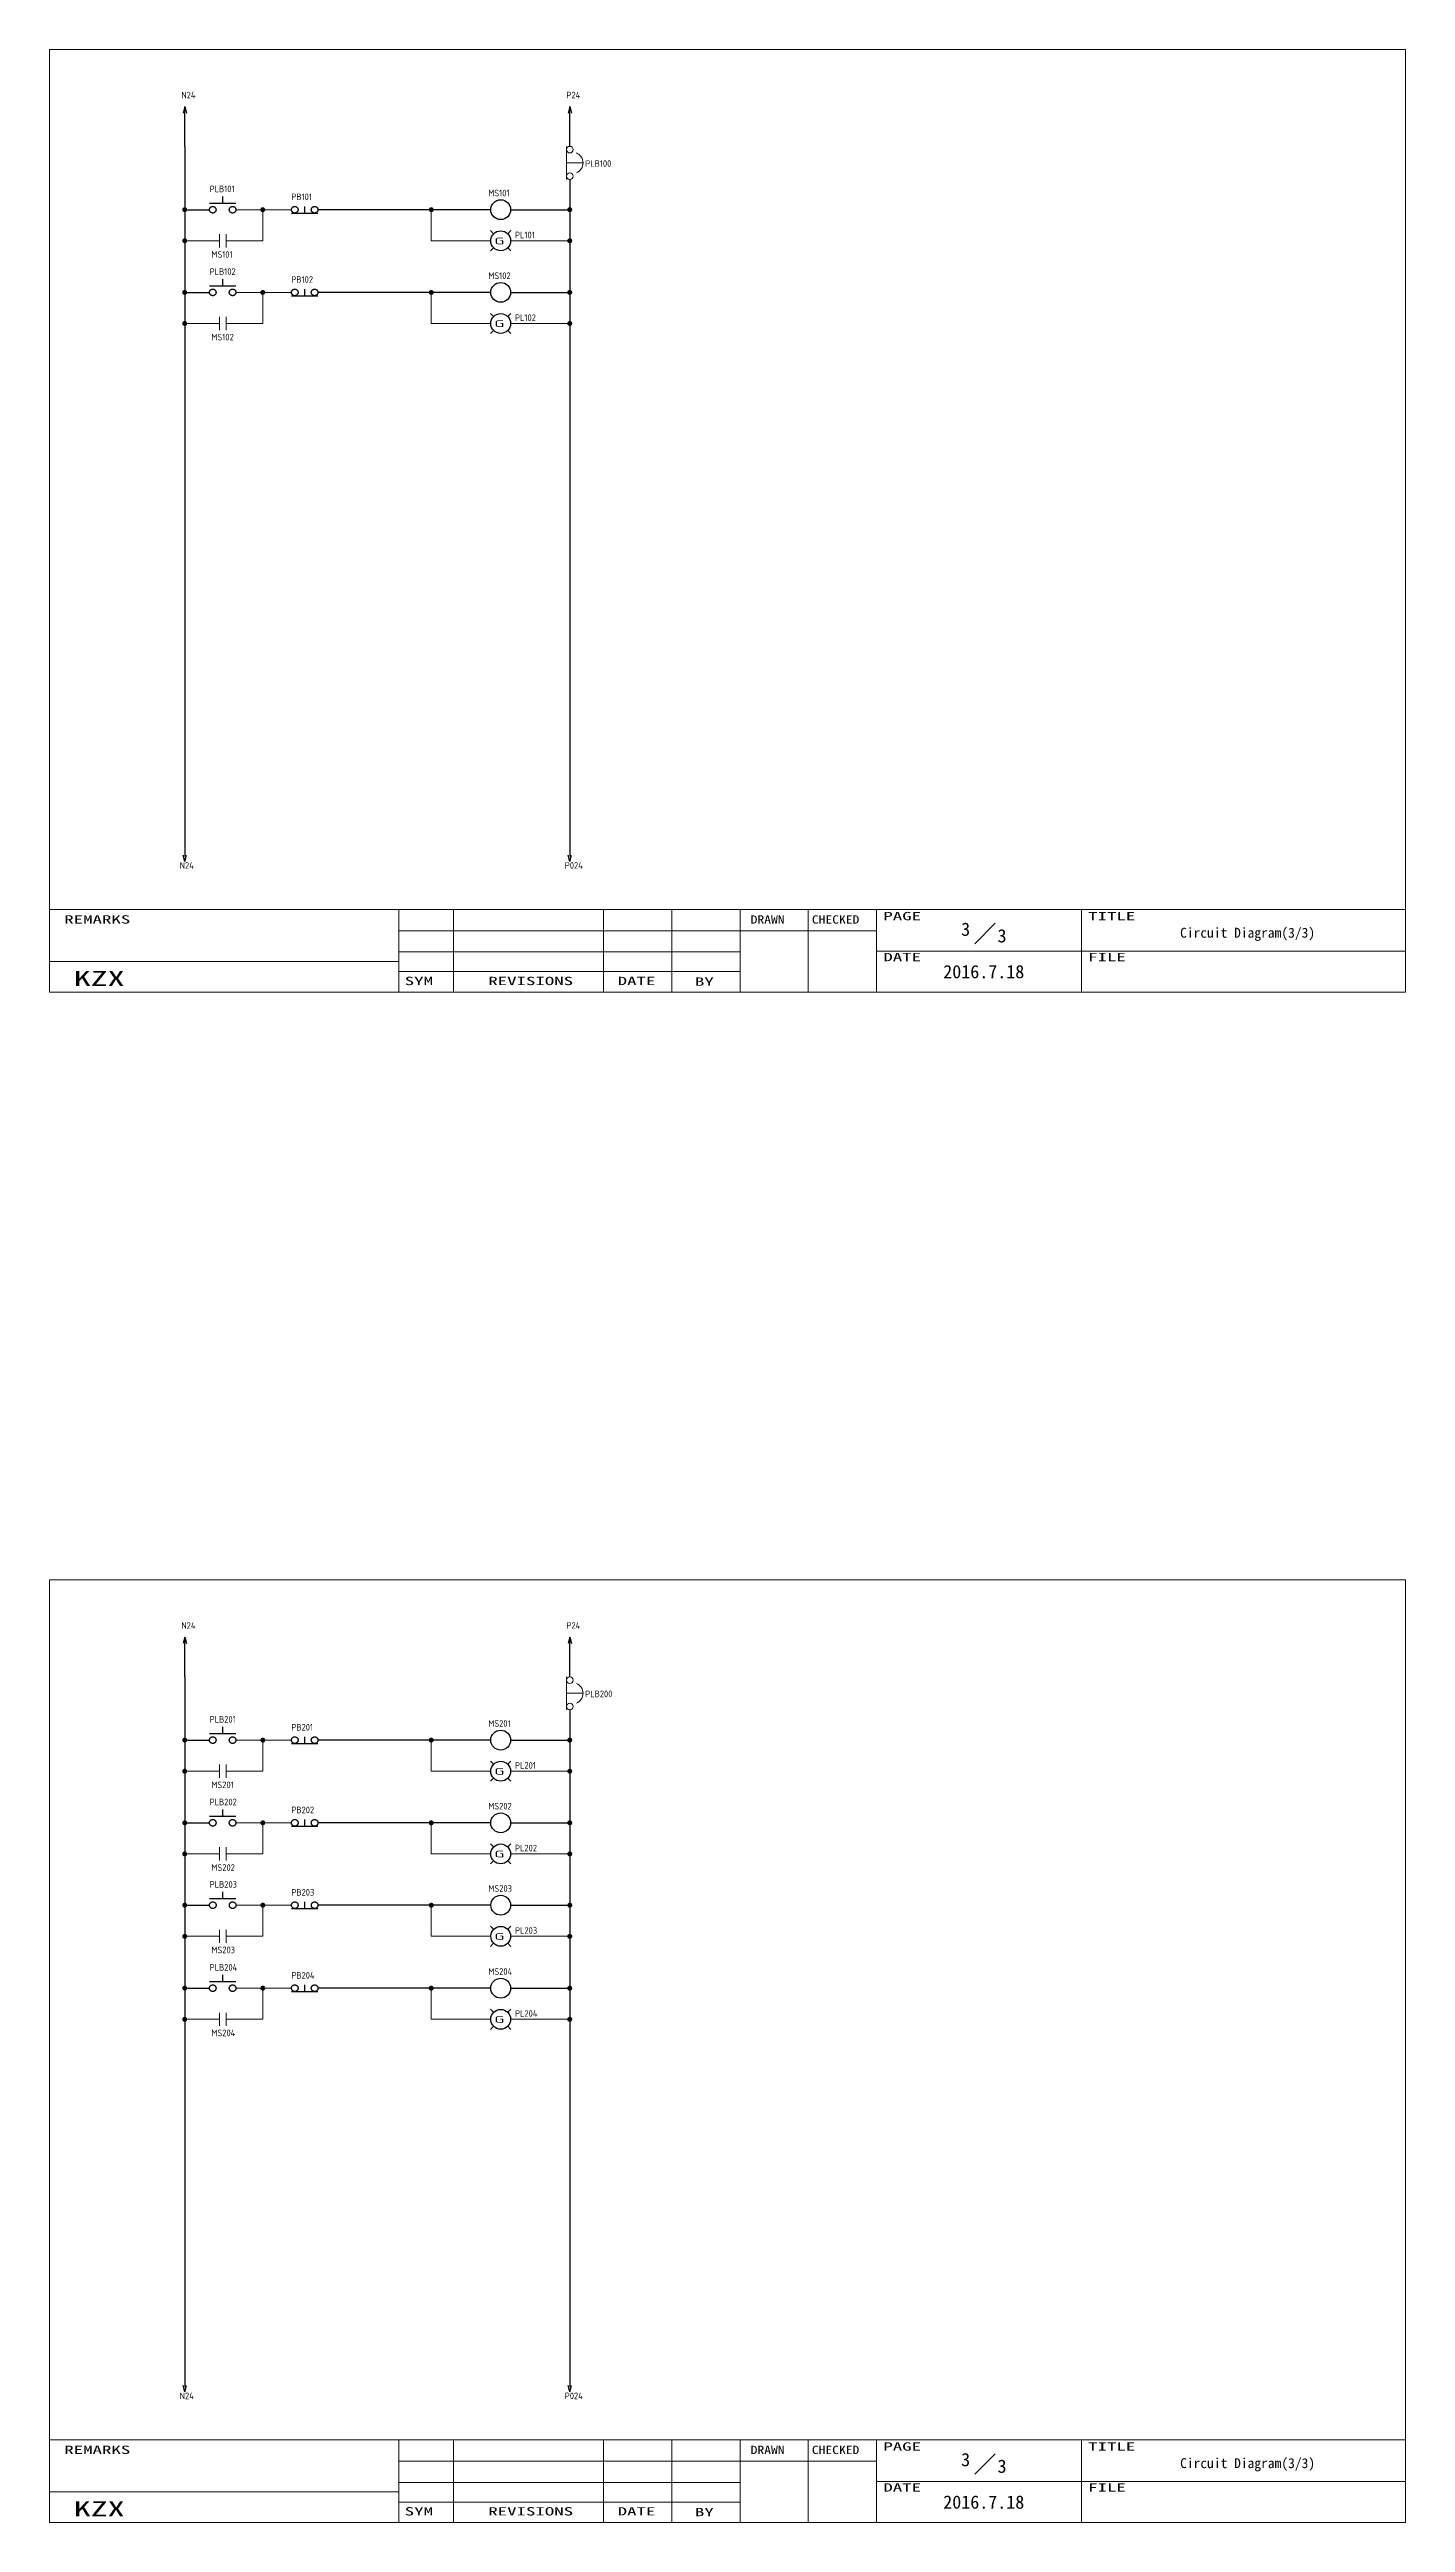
# Model space of a CAD drawing. Extents: x -176 to 1279, y -463 to 285.
# Drawn here: x 869 to 1279, y -463 to 285 of the extents above; entities that cross this region are included whole.
import ezdxf
from ezdxf.enums import TextEntityAlignment as Align

# ---------------------------------------------------------------- set-up
doc = ezdxf.new("R2010")
doc.units = 0
doc.header["$LTSCALE"] = 0.3
doc.header["$MEASUREMENT"] = 0
doc.linetypes.add('実線', pattern=[20001, 20000, -1])
doc.layers.get('0').update_dxf_attribs({"linetype": '実線'})
for name, color, linetype, lineweight in [('01図枠', 5, 'CONTINUOUS', 9), ('02接続図', 7, 'CONTINUOUS', 5), ('10外形', 7, 'CONTINUOUS', 9)]:
    doc.layers.add(name, color=color, linetype=linetype, lineweight=lineweight)
doc.layers.add('BLOCK', color=7, linetype='CONTINUOUS')
doc.layers.add('図形１', color=7, linetype='実線')
doc.styles.get("Standard").update_dxf_attribs({"font": 'ISOCP.shx', "height": 4, "bigfont": 'extfont.shx'})
doc.styles.add('電気標準', font='ISOCP.shx', dxfattribs={"height": 2.5, "bigfont": 'extfont.shx'})
doc.styles.add('ＭＳＰゴシック', font='')
doc.styles.get('ＭＳＰゴシック').set_extended_font_data('SimSun')

# ---------------------------------------------------------------- blocks, each defined once
blk = doc.blocks.new('矢印（右向）')
at = {"layer": 'BLOCK'}
for q in [(-1.93, 0.52), (-1.93, -0.52)]:
    blk.add_line((0, 0), q, dxfattribs=at)

msp = doc.modelspace()

# ---------------------------------------------------------------- linework, layer by layer
for p, q in [((909.89, 255.55), (909.89, 267.55)), ((1026.29, 255.55), (1026.29, 267.55)), ((921.36, 238.39), (921.36, 240.39)), ((917.36, 238.39), (925.36, 238.39)), ((942.16, 235.39), (950.16, 235.39)), ((946.16, 235.39), (946.16, 237.39)), ((1002.42, 236.39), (950.16, 236.39)), ((1008.42, 236.39), (1026.29, 236.39)), ((917.36, 213.39), (925.36, 213.39)), ((921.36, 213.39), (921.36, 215.39)), ((942.16, 210.39), (950.16, 210.39)), ((946.16, 210.39), (946.16, 212.39)), ((1002.42, 211.39), (950.16, 211.39)), ((1008.42, 211.39), (1026.29, 211.39)), ((909.89, -207.14), (909.89, -195.14)), ((1026.29, -207.14), (1026.29, -195.14)), ((917.36, -224.3), (925.36, -224.3)), ((921.36, -224.3), (921.36, -222.3)), ((942.16, -227.3), (950.16, -227.3)), ((946.16, -227.3), (946.16, -225.3)), ((1002.42, -226.3), (950.16, -226.3)), ((1008.42, -226.3), (1026.29, -226.3)), ((917.36, -249.3), (925.36, -249.3)), ((921.36, -249.3), (921.36, -247.3)), ((942.16, -252.3), (950.16, -252.3)), ((946.16, -252.3), (946.16, -250.3)), ((1002.42, -251.3), (950.16, -251.3)), ((1008.42, -251.3), (1026.29, -251.3)), ((917.37, -274.21), (925.37, -274.21)), ((921.37, -274.21), (921.37, -272.21)), ((946.17, -277.21), (946.17, -275.21)), ((1002.43, -276.21), (950.17, -276.21)), ((1008.43, -276.21), (1026.31, -276.21)), ((942.17, -277.21), (950.17, -277.21)), ((921.36, -299.3), (921.36, -297.3)), ((917.36, -299.3), (925.36, -299.3)), ((942.16, -302.3), (950.16, -302.3)), ((946.16, -302.3), (946.16, -300.3)), ((1002.42, -301.3), (950.16, -301.3)), ((1008.42, -301.3), (1026.29, -301.3))]:
    msp.add_line(p, q)
for centre in [(918.36, 236.39), (924.36, 236.39), (943.16, 236.39), (949.16, 236.39), (918.36, 211.39), (924.36, 211.39), (943.16, 211.39), (949.16, 211.39), (918.36, -226.3), (924.36, -226.3), (943.16, -226.3), (949.16, -226.3), (918.36, -251.3), (924.36, -251.3), (943.16, -251.3), (949.16, -251.3), (918.37, -276.21), (924.37, -276.21), (943.17, -276.21), (949.17, -276.21), (918.36, -301.3), (924.36, -301.3), (943.16, -301.3), (949.16, -301.3)]:
    msp.add_circle(centre, 1)
at = {"layer": '01図枠', "linetype": 'Continuous', "lineweight": 5}
for p, q in [((868.99, -0.16), (868.99, 284.84)), ((868.99, 284.84), (1278.99, 284.84)), ((1278.99, 284.84), (1278.99, -0.16)), ((868.99, 24.84), (1278.99, 24.84)), ((974.6, 24.84), (974.6, -0.16)), ((991.11, 24.84), (991.11, -0.16)), ((1036.51, 24.84), (1036.51, -0.16)), ((1057.14, 24.84), (1057.14, -0.16)), ((1077.78, 24.84), (1077.78, -0.16)), ((1098.42, -0.16), (1098.42, 24.84)), ((1119.06, 24.84), (1119.06, -0.16)), ((1180.97, -0.16), (1180.97, 24.84)), ((974.6, 18.41), (1077.78, 18.41)), ((1077.78, 18.41), (1119.06, 18.41)), ((1154.91, 20.65), (1148.72, 14.46)), ((974.6, 9.13), (868.99, 9.13)), ((974.6, 11.99), (1077.78, 11.99)), ((1119.06, 12.22), (1278.99, 12.22)), ((974.6, 6.03), (1077.78, 6.03)), ((1278.99, -0.16), (868.99, -0.16)), ((868.99, -462.84), (868.99, -177.84)), ((868.99, -177.84), (1278.99, -177.84)), ((1278.99, -177.84), (1278.99, -462.84)), ((868.99, -437.84), (1278.99, -437.84)), ((974.6, -437.84), (974.6, -462.84)), ((991.11, -437.84), (991.11, -462.84)), ((1036.51, -437.84), (1036.51, -462.84)), ((1057.14, -437.84), (1057.14, -462.84)), ((1077.78, -437.84), (1077.78, -462.84)), ((1098.42, -462.84), (1098.42, -437.84)), ((1119.06, -437.84), (1119.06, -462.84)), ((1180.97, -462.84), (1180.97, -437.84)), ((974.6, -444.27), (1077.78, -444.27)), ((1077.78, -444.27), (1119.06, -444.27)), ((1154.91, -442.04), (1148.72, -448.23)), ((974.6, -453.56), (868.99, -453.56)), ((974.6, -450.7), (1077.78, -450.7)), ((1119.06, -450.46), (1278.99, -450.46)), ((1278.99, -462.84), (868.99, -462.84)), ((974.6, -456.65), (1077.78, -456.65))]:
    msp.add_line(p, q, dxfattribs=at)
at = {"layer": '02接続図'}
for p, q in [((1025.32, 255.55), (1025.32, 245.55)), ((1030.32, 250.55), (1025.32, 250.55)), ((1025.32, -207.14), (1025.32, -217.14)), ((1030.32, -212.14), (1025.32, -212.14))]:
    msp.add_line(p, q, dxfattribs=at)
at = {"layer": '02接続図', "linetype": 'Continuous'}
for p, q in [((920.41, 224.99), (920.41, 228.99)), ((922.41, 224.99), (922.41, 228.99)), ((920.41, 199.99), (920.41, 203.99)), ((922.41, 199.99), (922.41, 203.99)), ((920.41, -237.7), (920.41, -233.7)), ((922.41, -237.7), (922.41, -233.7)), ((920.41, -262.7), (920.41, -258.7)), ((922.41, -262.7), (922.41, -258.7)), ((920.42, -287.61), (920.42, -283.61)), ((922.42, -287.61), (922.42, -283.61)), ((920.41, -312.7), (920.41, -308.7)), ((922.41, -312.7), (922.41, -308.7))]:
    msp.add_line(p, q, dxfattribs=at)
at = {"layer": '02接続図'}
for centre in [(1026.29, 254.55), (1026.29, 246.55), (1026.29, -208.14), (1026.29, -216.14)]:
    msp.add_circle(centre, 1, dxfattribs=at)
for centre in [(1027.07, 250.55), (1027.07, -212.14)]:
    msp.add_arc(centre, 3.25, 292.61986, 67.38014, dxfattribs=at)
at = {"layer": '10外形'}
for p, q in [((925.36, 236.39), (942.16, 236.39)), ((933.49, 226.99), (933.49, 236.39)), ((984.42, 226.99), (984.42, 236.39)), ((920.41, 226.99), (909.89, 226.99)), ((922.41, 226.99), (933.49, 226.99)), ((1002.42, 226.99), (984.42, 226.99)), ((1008.42, 226.99), (1026.29, 226.99)), ((925.36, 211.39), (942.16, 211.39)), ((933.49, 201.99), (933.49, 211.39)), ((984.42, 201.99), (984.42, 211.39)), ((920.41, 201.99), (909.89, 201.99)), ((922.41, 201.99), (933.49, 201.99)), ((1002.42, 201.99), (984.42, 201.99)), ((1008.42, 201.99), (1026.29, 201.99)), ((925.36, -226.3), (942.16, -226.3)), ((933.49, -235.7), (933.49, -226.3)), ((984.42, -235.7), (984.42, -226.3)), ((920.41, -235.7), (909.89, -235.7)), ((922.41, -235.7), (933.49, -235.7)), ((1002.42, -235.7), (984.42, -235.7)), ((1008.42, -235.7), (1026.29, -235.7)), ((925.36, -251.3), (942.16, -251.3)), ((933.49, -260.7), (933.49, -251.3)), ((984.42, -260.7), (984.42, -251.3)), ((920.41, -260.7), (909.89, -260.7)), ((922.41, -260.7), (933.49, -260.7)), ((1002.42, -260.7), (984.42, -260.7)), ((1008.42, -260.7), (1026.29, -260.7)), ((925.37, -276.21), (942.17, -276.21)), ((933.5, -285.61), (933.5, -276.21)), ((984.43, -285.61), (984.43, -276.21)), ((920.42, -285.61), (909.9, -285.61)), ((922.42, -285.61), (933.5, -285.61)), ((1002.43, -285.61), (984.43, -285.61)), ((1008.43, -285.61), (1026.31, -285.61)), ((925.36, -301.3), (942.16, -301.3)), ((933.49, -310.7), (933.49, -301.3)), ((984.42, -310.7), (984.42, -301.3)), ((920.41, -310.7), (909.89, -310.7)), ((922.41, -310.7), (933.49, -310.7)), ((1002.42, -310.7), (984.42, -310.7)), ((1008.42, -310.7), (1026.29, -310.7))]:
    msp.add_line(p, q, dxfattribs=at)
at = {"layer": 'BLOCK'}
for centre in [(1005.42, 236.39), (1005.42, 226.99), (1005.42, 211.39), (1005.42, 201.99), (1005.42, -226.3), (1005.42, -235.7), (1005.42, -251.3), (1005.42, -260.7), (1005.43, -276.21), (1005.43, -285.61), (1005.42, -301.3), (1005.42, -310.7)]:
    msp.add_circle(centre, 3, dxfattribs=at)
at = {"layer": '図形１', "color": 7}
for p, q in [((909.89, 255.55), (909.89, 187.72)), ((1026.29, 245.55), (1026.29, 187.72)), ((909.89, 187.72), (909.89, 40.83)), ((1026.29, 187.72), (1026.29, 40.83)), ((909.89, -207.14), (909.89, -274.96)), ((1026.29, -217.14), (1026.29, -274.96)), ((909.89, -274.96), (909.89, -421.86)), ((1026.29, -274.96), (1026.29, -421.86))]:
    msp.add_line(p, q, dxfattribs=at)
at = {"layer": '図形１'}
for p, q in [((909.89, 236.39), (917.36, 236.39)), ((1003.28, 229.1), (1002.31, 230.06)), ((1002.31, 223.95), (1003.27, 224.89)), ((1007.53, 229.11), (1008.49, 230.06)), ((1008.49, 223.95), (1007.55, 224.88)), ((909.89, 211.39), (917.36, 211.39)), ((1003.28, 204.1), (1002.31, 205.06)), ((1007.53, 204.11), (1008.49, 205.06)), ((1002.31, 198.95), (1003.27, 199.89)), ((1008.49, 198.95), (1007.55, 199.88)), ((909.89, -226.3), (917.36, -226.3)), ((1003.28, -233.59), (1002.31, -232.63)), ((1002.31, -238.74), (1003.27, -237.79)), ((1007.53, -233.57), (1008.49, -232.63)), ((1008.49, -238.74), (1007.55, -237.81)), ((909.89, -251.3), (917.36, -251.3)), ((1003.28, -258.59), (1002.31, -257.63)), ((1007.53, -258.57), (1008.49, -257.63)), ((1002.31, -263.74), (1003.27, -262.79)), ((1008.49, -263.74), (1007.55, -262.81)), ((909.9, -276.21), (917.37, -276.21)), ((1003.29, -283.5), (1002.32, -282.54)), ((1007.54, -283.48), (1008.5, -282.54)), ((1002.32, -288.65), (1003.28, -287.7)), ((1008.5, -288.65), (1007.56, -287.72)), ((909.89, -301.3), (917.36, -301.3)), ((1003.28, -308.59), (1002.31, -307.63)), ((1002.31, -313.74), (1003.27, -312.79)), ((1007.53, -308.57), (1008.49, -307.63)), ((1008.49, -313.74), (1007.55, -312.81))]:
    msp.add_line(p, q, dxfattribs=at)
at = {"layer": '図形１', "const_width": 0.75}
for points in [[(909.51, 236.39, 1), (910.26, 236.39, 1)], [(933.11, 236.39, 1), (933.86, 236.39, 1)], [(984.04, 236.39, 1), (984.79, 236.39, 1)], [(1025.92, 236.39, 1), (1026.67, 236.39, 1)], [(909.51, 226.99, 1), (910.26, 226.99, 1)], [(1025.92, 226.99, 1), (1026.67, 226.99, 1)], [(909.51, 211.39, 1), (910.26, 211.39, 1)], [(933.11, 211.39, 1), (933.86, 211.39, 1)], [(984.04, 211.39, 1), (984.79, 211.39, 1)], [(1025.92, 211.39, 1), (1026.67, 211.39, 1)], [(909.51, 201.99, 1), (910.26, 201.99, 1)], [(1025.92, 201.99, 1), (1026.67, 201.99, 1)], [(909.51, -226.3, 1), (910.26, -226.3, 1)], [(933.11, -226.3, 1), (933.86, -226.3, 1)], [(984.04, -226.3, 1), (984.79, -226.3, 1)], [(1025.92, -226.3, 1), (1026.67, -226.3, 1)], [(909.51, -235.7, 1), (910.26, -235.7, 1)], [(1025.92, -235.7, 1), (1026.67, -235.7, 1)], [(909.51, -251.3, 1), (910.26, -251.3, 1)], [(933.11, -251.3, 1), (933.86, -251.3, 1)], [(984.04, -251.3, 1), (984.79, -251.3, 1)], [(1025.92, -251.3, 1), (1026.67, -251.3, 1)], [(909.51, -260.7, 1), (910.26, -260.7, 1)], [(1025.92, -260.7, 1), (1026.67, -260.7, 1)], [(909.52, -276.21, 1), (910.27, -276.21, 1)], [(933.13, -276.21, 1), (933.88, -276.21, 1)], [(984.05, -276.21, 1), (984.8, -276.21, 1)], [(1025.93, -276.21, 1), (1026.68, -276.21, 1)], [(909.52, -285.61, 1), (910.27, -285.61, 1)], [(1025.93, -285.61, 1), (1026.68, -285.61, 1)], [(909.51, -301.3, 1), (910.26, -301.3, 1)], [(933.11, -301.3, 1), (933.86, -301.3, 1)], [(984.04, -301.3, 1), (984.79, -301.3, 1)], [(1025.92, -301.3, 1), (1026.67, -301.3, 1)], [(909.51, -310.7, 1), (910.26, -310.7, 1)], [(1025.92, -310.7, 1), (1026.67, -310.7, 1)]]:
    msp.add_lwpolyline(points, format="xyb", close=True, dxfattribs=at)

# ---------------------------------------------------------------- block references
at = {"layer": '図形１', "color": 7, "xscale": -1, "rotation": 270}
for p in [(909.89, 267.55), (1026.29, 267.55), (909.89, -195.14), (1026.29, -195.14)]:
    msp.add_blockref('矢印（右向）', p, dxfattribs=at)
at = {"layer": '図形１', "color": 7, "rotation": 270}
for p in [(909.89, 39.33), (1026.29, 39.33), (909.89, -423.36), (1026.29, -423.36)]:
    msp.add_blockref('矢印（右向）', p, dxfattribs=at)

# ---------------------------------------------------------------- texts
at = {"width": 2.307692}
for p, p2 in [((1003.51, 225.94), (1006.51, 225.94)), ((1003.51, 200.94), (1006.51, 200.94)), ((1003.51, -236.74), (1006.51, -236.74)), ((1003.51, -261.74), (1006.51, -261.74)), ((1003.52, -286.65), (1006.52, -286.65)), ((1003.51, -311.74), (1006.51, -311.74))]:
    msp.add_text('G', height=2, dxfattribs=at).set_placement(p, p2, align=Align.FIT)
at = {"layer": '01図枠', "linetype": 'Continuous', "lineweight": 5, "style": 'ＭＳＰゴシック'}
for s, height, width, p in [('REMARKS', 2.513, 1.666667, (873.48, 23.08)), ('DRAWN', 2.513, 1.2, (1080.99, 23.06)), ('CHECKED', 2.513, 1.2, (1099.49, 23.06)), ('PAGE', 2.513, 1.666667, (1121.12, 24.09)), ('TITLE', 2.513, 1.666667, (1183.03, 24.09)), ('DATE', 2.513, 1.666667, (1121.12, 11.71)), ('FILE', 2.513, 1.666667, (1183.03, 11.71)), ('KZX', 4.523, 1.666667, (876.32, 6.24)), ('SYM', 2.513, 1.666667, (976.4, 4.48)), ('REMARKS', 2.513, 1.666667, (873.48, -439.6)), ('DRAWN', 2.513, 1.2, (1080.99, -439.63)), ('CHECKED', 2.513, 1.2, (1099.49, -439.63)), ('PAGE', 2.513, 1.666667, (1121.12, -438.6)), ('TITLE', 2.513, 1.666667, (1183.03, -438.6)), ('DATE', 2.513, 1.666667, (1121.12, -450.98)), ('FILE', 2.513, 1.666667, (1183.03, -450.98)), ('KZX', 4.523, 1.666667, (876.32, -456.44)), ('SYM', 2.513, 1.666667, (976.4, -458.2))]:
    msp.add_text(s, height=height, dxfattribs=dict(at, width=width)).set_placement(p, align=Align.TOP_LEFT)
at = {"layer": '01図枠', "linetype": 'Continuous', "lineweight": 5, "style": 'ＭＳＰゴシック', "width": 1.666667}
for s, p in [('REVISIONS', (1014.49, 4.48)), ('DATE', (1046.49, 4.48)), ('BY', (1066.99, 4.28)), ('REVISIONS', (1014.49, -458.2)), ('DATE', (1046.49, -458.2)), ('BY', (1066.99, -458.41))]:
    msp.add_text(s, height=2.513, dxfattribs=at).set_placement(p, align=Align.TOP_CENTER)
at = {"layer": '02接続図', "style": 'ＭＳＰゴシック'}
for s, p in [('3', (1145.99, 18.84)), ('3', (1156.99, 16.84)), ('2016.7.18', (1151.47, 6)), ('3', (1145.99, -443.84)), ('3', (1156.99, -445.84)), ('2016.7.18', (1151.47, -456.69))]:
    msp.add_text(s, height=4, dxfattribs=at).set_placement(p, align=Align.MIDDLE)
for p in [(1210.83, 17.8), (1210.83, -444.89)]:
    msp.add_text('Circuit Diagram(3/3)', height=3, dxfattribs=at).set_placement(p, align=Align.MIDDLE_LEFT)
at = {"layer": '図形１', "color": 7, "linetype": '実線', "style": '電気標準'}
for s, p in [('N24', (908.89, 270.05)), ('P24', (1025.29, 270.05)), ('N24', (908.39, 37.13)), ('P024', (1024.79, 37.13)), ('N24', (908.89, -192.64)), ('P24', (1025.29, -192.64)), ('N24', (908.39, -425.55)), ('P024', (1024.79, -425.55))]:
    msp.add_text(s, height=2, dxfattribs=at).set_placement(p)
at = {"layer": '図形１', "color": 4, "style": '電気標準'}
for s, p in [('PLB100', (1030.96, 249.36)), ('PLB101', (917.4, 241.69)), ('PB101', (942.11, 239.29)), ('MS101', (1001.69, 240.43)), ('PL101', (1009.73, 227.75)), ('PLB102', (917.4, 216.69)), ('MS101', (917.97, 221.87)), ('MS102', (1001.69, 215.43)), ('PB102', (942.11, 214.29)), ('PL102', (1009.73, 202.75)), ('MS102', (917.97, 196.87)), ('PLB200', (1030.96, -213.32)), ('PLB201', (917.4, -221)), ('PB201', (942.11, -223.4)), ('MS201', (1001.69, -222.26)), ('MS201', (917.97, -240.82)), ('PL201', (1009.73, -234.94)), ('PLB202', (917.4, -246)), ('PB202', (942.11, -248.4)), ('MS202', (1001.69, -247.26)), ('PL202', (1009.73, -259.94)), ('PLB203', (917.41, -270.91)), ('MS202', (917.97, -265.82)), ('PB203', (942.12, -273.31)), ('MS203', (1001.71, -272.17)), ('PL203', (1009.74, -284.85)), ('MS203', (917.98, -290.73)), ('PLB204', (917.4, -296)), ('PB204', (942.11, -298.4)), ('MS204', (1001.69, -297.26)), ('MS204', (917.97, -315.82)), ('PL204', (1009.73, -309.94))]:
    msp.add_text(s, height=2, dxfattribs=at).set_placement(p)

doc.saveas('drawing.dxf')
